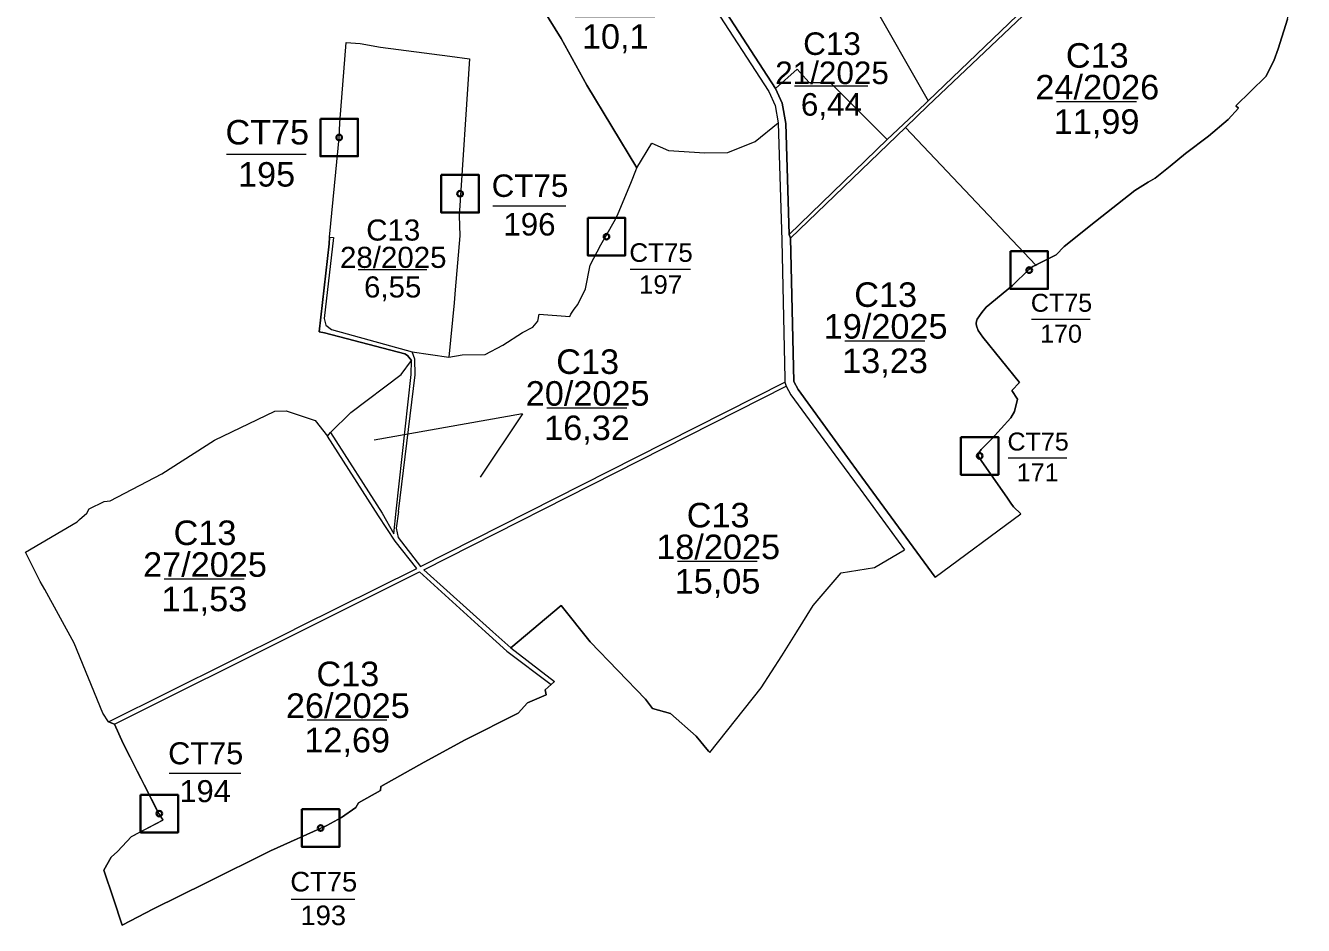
# Model space of a CAD drawing. Header units: metres. Extents: x 414935 to 419426, y 1532610 to 1538392.
# Drawn here: x 417547 to 419247, y 1532610 to 1533806 of the extents above; entities that cross this region are included whole.
import ezdxf
from ezdxf.enums import TextEntityAlignment as Align

# ---------------------------------------------------------------- set-up
doc = ezdxf.new("R2010")
doc.units = ezdxf.units.M
doc.header["$MEASUREMENT"] = 0
doc.linetypes.add('DGN Style 1', pattern=[5.902559, 0.009821, -5.892738])
for name, color, linetype, lineweight in [('Level 10', 7, 'Continuous', 0), ('Level 21', 7, 'Continuous', 0), ('RanhOne', 1, 'Continuous', 0), ('RanhTwo', 3, 'Continuous', 0)]:
    doc.layers.add(name, color=color, linetype=linetype, lineweight=lineweight)
doc.styles.add('Style-Arial', font='arial.ttf')

# ---------------------------------------------------------------- blocks, each defined once
blk = doc.blocks.new('*U0')
at = {"color": 0, "linetype": 'Continuous', "lineweight": -2, "ltscale": 10, "flags": 128}
blk.add_lwpolyline([(-150, 150), (150, 150), (150, -150), (-150, -150), (-150, 150)], close=True, dxfattribs=at)
at = {"color": 0, "linetype": 'Continuous', "lineweight": -2, "ltscale": 10}
blk.add_circle((-0.02828, 0.016065), 22.5, dxfattribs=at)
blk = doc.blocks.new('*U27')
at = {"layer": 'RanhOne', "color": 3, "linetype": 'Continuous', "lineweight": 13}
blk.add_line((-66.520877, -1.660429), (63.750129, -1.660429), dxfattribs=at)
at = {"layer": 'RanhOne', "color": 3, "linetype": 'Continuous', "lineweight": 13, "style": 'Style-Arial'}
blk.add_text('6,44', height=40, dxfattribs=at).set_placement((-1.025137, -54.422685), align=Align.CENTER)
at = {"layer": 'RanhOne', "color": 3, "linetype": 'Continuous', "lineweight": 13, "insert": (-0.000029, 1.089388), "char_height": 40, "attachment_point": 8, "line_spacing_factor": 0.776524, "style": 'Style-Arial'}
blk.add_mtext('C13\\P21/2025', dxfattribs=at)
blk = doc.blocks.new('*U28')
at = {"layer": 'RanhOne', "color": 3, "linetype": 'Continuous', "lineweight": 13}
blk.add_line((-66.520877, -1.660429), (63.750129, -1.660429), dxfattribs=at)
at = {"layer": 'RanhOne', "color": 3, "linetype": 'Continuous', "lineweight": 13, "style": 'Style-Arial'}
blk.add_text('16,32', height=40, dxfattribs=at).set_placement((-1.025137, -54.422685), align=Align.CENTER)
at = {"layer": 'RanhOne', "color": 3, "linetype": 'Continuous', "lineweight": 13, "insert": (-0.000029, 1.089388), "char_height": 40, "attachment_point": 8, "line_spacing_factor": 0.776524, "style": 'Style-Arial'}
blk.add_mtext('C13\\P20/2025', dxfattribs=at)
blk = doc.blocks.new('*U29')
at = {"layer": 'RanhOne', "color": 3, "linetype": 'Continuous', "lineweight": 13}
blk.add_line((-66.520877, -1.660429), (63.750129, -1.660429), dxfattribs=at)
at = {"layer": 'RanhOne', "color": 3, "linetype": 'Continuous', "lineweight": 13, "style": 'Style-Arial'}
blk.add_text('11,53', height=40, dxfattribs=at).set_placement((-1.025137, -54.422685), align=Align.CENTER)
at = {"layer": 'RanhOne', "color": 3, "linetype": 'Continuous', "lineweight": 13, "insert": (-0.000029, 1.089388), "char_height": 40, "attachment_point": 8, "line_spacing_factor": 0.776524, "style": 'Style-Arial'}
blk.add_mtext('C13\\P27/2025', dxfattribs=at)
blk = doc.blocks.new('*U30')
at = {"layer": 'RanhOne', "color": 3, "linetype": 'Continuous', "lineweight": 13}
blk.add_line((-66.520877, -1.660429), (63.750129, -1.660429), dxfattribs=at)
at = {"layer": 'RanhOne', "color": 3, "linetype": 'Continuous', "lineweight": 13, "style": 'Style-Arial'}
blk.add_text('12,69', height=40, dxfattribs=at).set_placement((-1.025137, -54.422685), align=Align.CENTER)
at = {"layer": 'RanhOne', "color": 3, "linetype": 'Continuous', "lineweight": 13, "insert": (-0.000029, 1.089388), "char_height": 40, "attachment_point": 8, "line_spacing_factor": 0.776524, "style": 'Style-Arial'}
blk.add_mtext('C13\\P26/2025', dxfattribs=at)
blk = doc.blocks.new('*U31')
at = {"layer": 'RanhOne', "color": 3, "linetype": 'Continuous', "lineweight": 13}
blk.add_line((-66.520877, -1.660429), (63.750129, -1.660429), dxfattribs=at)
at = {"layer": 'RanhOne', "color": 3, "linetype": 'Continuous', "lineweight": 13, "style": 'Style-Arial'}
blk.add_text('15,05', height=40, dxfattribs=at).set_placement((-1.025137, -54.422685), align=Align.CENTER)
at = {"layer": 'RanhOne', "color": 3, "linetype": 'Continuous', "lineweight": 13, "insert": (-0.000029, 1.089388), "char_height": 40, "attachment_point": 8, "line_spacing_factor": 0.776524, "style": 'Style-Arial'}
blk.add_mtext('C13\\P18/2025', dxfattribs=at)
blk = doc.blocks.new('*U32')
at = {"layer": 'RanhOne', "color": 3, "linetype": 'Continuous', "lineweight": 13}
blk.add_line((-66.520877, -1.660429), (63.750129, -1.660429), dxfattribs=at)
at = {"layer": 'RanhOne', "color": 3, "linetype": 'Continuous', "lineweight": 13, "style": 'Style-Arial'}
blk.add_text('13,23', height=40, dxfattribs=at).set_placement((-1.025137, -54.422685), align=Align.CENTER)
at = {"layer": 'RanhOne', "color": 3, "linetype": 'Continuous', "lineweight": 13, "insert": (-0.000029, 1.089388), "char_height": 40, "attachment_point": 8, "line_spacing_factor": 0.776524, "style": 'Style-Arial'}
blk.add_mtext('C13\\P19/2025', dxfattribs=at)
blk = doc.blocks.new('*U33')
at = {"layer": 'RanhOne', "color": 3, "linetype": 'Continuous', "lineweight": 13}
blk.add_line((-66.520877, -1.660429), (63.750129, -1.660429), dxfattribs=at)
at = {"layer": 'RanhOne', "color": 3, "linetype": 'Continuous', "lineweight": 13, "style": 'Style-Arial'}
blk.add_text('11,99', height=40, dxfattribs=at).set_placement((-1.025137, -54.422685), align=Align.CENTER)
at = {"layer": 'RanhOne', "color": 3, "linetype": 'Continuous', "lineweight": 13, "insert": (-0.000029, 1.089388), "char_height": 40, "attachment_point": 8, "line_spacing_factor": 0.776524, "style": 'Style-Arial'}
blk.add_mtext('C13\\P24/2026', dxfattribs=at)
blk = doc.blocks.new('*U45')
at = {"layer": 'RanhOne', "color": 3, "linetype": 'Continuous', "lineweight": 13}
blk.add_line((-66.520877, -1.660429), (63.750129, -1.660429), dxfattribs=at)
at = {"layer": 'RanhOne', "color": 3, "linetype": 'Continuous', "lineweight": 13, "style": 'Style-Arial'}
blk.add_text('6,55', height=40, dxfattribs=at).set_placement((-1.025137, -54.422685), align=Align.CENTER)
at = {"layer": 'RanhOne', "color": 3, "linetype": 'Continuous', "lineweight": 13, "insert": (-0.000029, 1.089388), "char_height": 40, "attachment_point": 8, "line_spacing_factor": 0.776524, "style": 'Style-Arial'}
blk.add_mtext('C13\\P28/2025', dxfattribs=at)
blk = doc.blocks.new('*U49')
at = {"layer": 'RanhOne', "color": 3, "linetype": 'Continuous', "lineweight": 13}
blk.add_line((-66.520877, -1.660429), (63.750129, -1.660429), dxfattribs=at)
at = {"layer": 'RanhOne', "color": 3, "linetype": 'Continuous', "lineweight": 13, "style": 'Style-Arial'}
for s, p in [('CT75', (-0.000029, 14.422722)), ('171', (-1.025137, -54.422685))]:
    blk.add_text(s, height=40, dxfattribs=at).set_placement(p, align=Align.CENTER)
blk = doc.blocks.new('*U50')
at = {"layer": 'RanhOne', "color": 3, "linetype": 'Continuous', "lineweight": 13}
blk.add_line((-66.520877, -1.660429), (63.750129, -1.660429), dxfattribs=at)
at = {"layer": 'RanhOne', "color": 3, "linetype": 'Continuous', "lineweight": 13, "style": 'Style-Arial'}
for s, p in [('CT75', (-0.000029, 14.422722)), ('170', (-1.025137, -54.422685))]:
    blk.add_text(s, height=40, dxfattribs=at).set_placement(p, align=Align.CENTER)
blk = doc.blocks.new('*U61')
at = {"layer": 'RanhOne', "color": 3, "linetype": 'Continuous', "lineweight": 13}
blk.add_line((-66.520877, -1.660429), (63.750129, -1.660429), dxfattribs=at)
at = {"layer": 'RanhOne', "color": 3, "linetype": 'Continuous', "lineweight": 13, "style": 'Style-Arial'}
blk.add_text('10,1', height=40, dxfattribs=at).set_placement((-1.025137, -54.422685), align=Align.CENTER)
at = {"layer": 'RanhOne', "color": 3, "linetype": 'Continuous', "lineweight": 13, "insert": (-0.000029, 1.089388), "char_height": 40, "attachment_point": 8, "line_spacing_factor": 0.776524, "style": 'Style-Arial'}
blk.add_mtext('C13\\P22/2025', dxfattribs=at)
blk = doc.blocks.new('*U63')
at = {"layer": 'RanhOne', "color": 3, "linetype": 'Continuous', "lineweight": 13}
blk.add_line((-66.520877, -1.660429), (63.750129, -1.660429), dxfattribs=at)
at = {"layer": 'RanhOne', "color": 3, "linetype": 'Continuous', "lineweight": 13, "style": 'Style-Arial'}
for s, p in [('CT75', (-0.000029, 14.422722)), ('197', (-1.025137, -54.422685))]:
    blk.add_text(s, height=40, dxfattribs=at).set_placement(p, align=Align.CENTER)
blk = doc.blocks.new('*U64')
at = {"layer": 'RanhOne', "color": 3, "linetype": 'Continuous', "lineweight": 13}
blk.add_line((-66.520877, -1.660429), (63.750129, -1.660429), dxfattribs=at)
at = {"layer": 'RanhOne', "color": 3, "linetype": 'Continuous', "lineweight": 13, "style": 'Style-Arial'}
for s, p in [('CT75', (-0.000029, 14.422722)), ('196', (-1.025137, -54.422685))]:
    blk.add_text(s, height=40, dxfattribs=at).set_placement(p, align=Align.CENTER)
blk = doc.blocks.new('*U65')
at = {"layer": 'RanhOne', "color": 3, "linetype": 'Continuous', "lineweight": 13}
blk.add_line((-66.520877, -1.660429), (63.750129, -1.660429), dxfattribs=at)
at = {"layer": 'RanhOne', "color": 3, "linetype": 'Continuous', "lineweight": 13, "style": 'Style-Arial'}
for s, p in [('CT75', (-0.000029, 14.422722)), ('195', (-1.025137, -54.422685))]:
    blk.add_text(s, height=40, dxfattribs=at).set_placement(p, align=Align.CENTER)
blk = doc.blocks.new('*U66')
at = {"layer": 'RanhOne', "color": 3, "linetype": 'Continuous', "lineweight": 13}
blk.add_line((-66.520877, -1.660429), (63.750129, -1.660429), dxfattribs=at)
at = {"layer": 'RanhOne', "color": 3, "linetype": 'Continuous', "lineweight": 13, "style": 'Style-Arial'}
for s, p in [('CT75', (-0.000029, 14.422722)), ('194', (-1.025137, -54.422685))]:
    blk.add_text(s, height=40, dxfattribs=at).set_placement(p, align=Align.CENTER)
blk = doc.blocks.new('*U67')
at = {"layer": 'RanhOne', "color": 3, "linetype": 'Continuous', "lineweight": 13}
blk.add_line((-66.520877, -1.660429), (63.750129, -1.660429), dxfattribs=at)
at = {"layer": 'RanhOne', "color": 3, "linetype": 'Continuous', "lineweight": 13, "style": 'Style-Arial'}
for s, p in [('CT75', (-0.000029, 14.422722)), ('193', (-1.025137, -54.422685))]:
    blk.add_text(s, height=40, dxfattribs=at).set_placement(p, align=Align.CENTER)

msp = doc.modelspace()

# ---------------------------------------------------------------- linework, layer by layer
at = {"layer": 'Level 10', "color": 3, "linetype": 'Continuous', "lineweight": 0, "flags": 128}
msp.add_lwpolyline([(418564.919, 1533523.498), (418569.0604, 1533332.7072), (418574.807, 1533321.97), (418637.2782, 1533236.4327), (418659.8951, 1533205.5182), (418757.2075, 1533072.5044)], dxfattribs=at)
at = {"layer": 'Level 21', "color": 3, "linetype": 'Continuous', "lineweight": 13}
msp.add_line((418757.2075, 1533072.5044), (418659.8951, 1533205.5182), dxfattribs=at)
at = {"layer": 'RanhOne', "color": 3, "linetype": 'Continuous', "lineweight": 0}
for p, q in [((418596.6615, 1533970.1349), (418748.0307, 1533705.965)), ((418564.919, 1533523.498), (418717.5467, 1533670.3286)), ((418717.5467, 1533670.3286), (418890.9643, 1533487.441)), ((418562.986, 1533528.231), (418693.178, 1533654.294)), ((418562.986, 1533528.231), (418564.919, 1533523.498)), ((418061.372, 1533372.15), (418110.05, 1533365.25)), ((418557.366, 1533332.048), (418558.8496, 1533326.5223)), ((417657.532, 1532880.416), (417665.627, 1532877.304)), ((417665.627, 1532877.304), (417677.257, 1532851.485)), ((417687.9799, 1532727.671), (417729.796596, 1532749.578833))]:
    msp.add_line(p, q, dxfattribs=at)
at = {"layer": 'RanhOne', "color": 3, "linetype": 'Continuous', "lineweight": 13}
for p, q in [((419225.93, 1533814.59), (419213.68, 1533775.09)), ((419213.68, 1533775.09), (419207.89, 1533759.1)), ((419207.89, 1533759.1), (419197.25, 1533738.14)), ((419197.25, 1533738.14), (419157.178, 1533699.324)), ((418553.604, 1533702.795), (418544.653, 1533722.195)), ((418558.473, 1533675.732), (418553.604, 1533702.795)), ((419157.178, 1533699.324), (419160.592, 1533696.214)), ((419147.029, 1533681.303), (419120.695, 1533658.955)), ((419160.592, 1533696.214), (419147.029, 1533681.303)), ((418562.986, 1533528.231), (418558.473, 1533675.732)), ((419120.695, 1533658.955), (419090.046, 1533635.858)), ((419090.046, 1533635.858), (419069.801, 1533618.912)), ((419069.801, 1533618.912), (419049.9115, 1533603.0559)), ((419040.78, 1533597.88), (419023.01, 1533586.49)), ((419049.9115, 1533603.0559), (419040.78, 1533597.88)), ((419023.01, 1533586.49), (418970.47, 1533545.59)), ((418970.47, 1533545.59), (418928.85, 1533512.1)), ((418564.919, 1533523.498), (418562.986, 1533528.231)), ((418569.0604, 1533332.7072), (418564.919, 1533523.498)), ((418928.85, 1533512.1), (418918.38, 1533501.17)), ((418918.38, 1533501.17), (418892.48, 1533488.19)), ((418881.84, 1533481.61), (418859.97, 1533460.22)), ((418887.34, 1533485.65), (418881.84, 1533481.61)), ((418892.48, 1533488.19), (418887.34, 1533485.65)), ((418859.97, 1533460.22), (418825.25, 1533431.46)), ((418819.25, 1533424.43), (418813.29, 1533415.47)), ((418825.25, 1533431.46), (418819.25, 1533424.43)), ((418812.02, 1533412.97), (418811.65, 1533409.68)), ((418811.65, 1533409.68), (418812.2, 1533406.72)), ((418813.29, 1533415.47), (418812.02, 1533412.97)), ((418812.2, 1533406.72), (418814.63, 1533400.49)), ((418814.63, 1533400.49), (418820.53, 1533391.77)), ((418820.53, 1533391.77), (418869.45, 1533331.46)), ((418557.366, 1533332.048), (418558.8496, 1533326.5223)), ((418558.8496, 1533326.5223), (418565.168, 1533314.908)), ((418574.807, 1533321.97), (418569.0604, 1533332.7072)), ((418869.45, 1533331.46), (418859.08, 1533320.58)), ((418565.168, 1533314.908), (418628.6593, 1533228.4282)), ((418637.2782, 1533236.4327), (418574.807, 1533321.97)), ((418859.08, 1533320.58), (418866.91, 1533309.05)), ((418866.91, 1533309.05), (418862.81, 1533292.79)), ((417798.54, 1533254.67), (417878.69, 1533293.36)), ((417878.69, 1533293.36), (417893.743, 1533293.749)), ((417893.743, 1533293.749), (417932.528, 1533280.914)), ((418862.81, 1533292.79), (418857.72, 1533284.55)), ((417932.528, 1533280.914), (417948.646, 1533260.145)), ((418857.72, 1533284.55), (418832.36, 1533255.93)), ((417728.53, 1533210.19), (417798.54, 1533254.67)), ((417948.646, 1533260.145), (417950.6932, 1533262.4003)), ((417950.6932, 1533262.4003), (417953.0155, 1533264.9588)), ((418832.36, 1533255.93), (418818.34, 1533242.32)), ((418815.12, 1533237.98), (418814.34, 1533235.25)), ((418818.34, 1533242.32), (418815.12, 1533237.98)), ((418628.6593, 1533228.4282), (418657.2438, 1533189.494)), ((418659.8951, 1533205.5182), (418637.2782, 1533236.4327)), ((418814.34, 1533235.25), (418815.16, 1533232.36)), ((418815.16, 1533232.36), (418853.3124, 1533177.686)), ((417659.54, 1533173.98), (417728.53, 1533210.19)), ((418657.2438, 1533189.494), (418716.295, 1533109.062)), ((417631.92, 1533163.364), (417651.887, 1533173.369)), ((417651.887, 1533173.369), (417659.54, 1533173.98)), ((418853.3124, 1533177.686), (418857.95, 1533171.04)), ((418857.95, 1533171.04), (418861.51, 1533166.04)), ((417619.136, 1533149.071), (417628.783, 1533157.533)), ((417628.783, 1533157.533), (417631.92, 1533163.364)), ((417547.19, 1533105.85), (417615.8869, 1533146.1708)), ((417615.8869, 1533146.1708), (417619.136, 1533149.071)), ((417564.01, 1533072.03), (417547.19, 1533105.85)), ((417566.84, 1533066.88), (417564.01, 1533072.03)), ((417572.6991, 1533056.2295), (417566.84, 1533066.88)), ((417612.06, 1532984.68), (417572.6991, 1533056.2295)), ((418259.796, 1533034.757), (418192.545, 1532978.542)), ((418298.1423, 1532986.8538), (418259.796, 1533034.757)), ((417650.0212, 1532891.8909), (417612.06, 1532984.68)), ((418371.826, 1532910.211), (418298.1423, 1532986.8538)), ((418192.545, 1532978.542), (418250.854, 1532933.799)), ((418250.854, 1532933.799), (418246.439, 1532929.9844)), ((418239.724, 1532916.195), (418215.084, 1532905.632)), ((418246.439, 1532929.9844), (418238.382, 1532923.023)), ((418238.382, 1532923.023), (418239.724, 1532916.195)), ((418215.084, 1532905.632), (418202.721, 1532891.872)), ((418381.33, 1532898.083), (418371.826, 1532910.211)), ((418405.309, 1532891.404), (418381.33, 1532898.083)), ((417657.532, 1532880.416), (417650.0212, 1532891.8909)), ((417665.627, 1532877.304), (417657.532, 1532880.416)), ((418202.721, 1532891.872), (418132.028, 1532856.27)), ((418439.1311, 1532861.0104), (418405.309, 1532891.404)), ((417677.257, 1532851.485), (417665.627, 1532877.304)), ((417724.497, 1532758.709), (417677.257, 1532851.485)), ((418132.028, 1532856.27), (418077.433, 1532826.76)), ((418455.7296, 1532841.2576), (418439.1311, 1532861.0104)), ((418077.433, 1532826.76), (418019.94, 1532794.168)), ((418019.143, 1532789.132), (417989.942, 1532772.62)), ((418019.94, 1532794.168), (418019.143, 1532789.132)), ((417986.484, 1532766.447), (417967.495, 1532753.193)), ((417989.942, 1532772.62), (417986.484, 1532766.447)), ((417687.9799, 1532727.671), (417730.2449, 1532749.8137)), ((417730.2449, 1532749.8137), (417724.497, 1532758.709)), ((417967.495, 1532753.193), (417948, 1532742.49)), ((417669.5826, 1532707.9511), (417687.9799, 1532727.671)), ((417948, 1532742.49), (417872.87, 1532708.72)), ((417651.466, 1532683.279), (417661.0106, 1532700.3981)), ((417661.0106, 1532700.3981), (417669.5826, 1532707.9511)), ((417872.87, 1532708.72), (417787.41, 1532666.37)), ((417664.145, 1532645.13), (417651.466, 1532683.279)), ((417787.41, 1532666.37), (417717.54, 1532631.85)), ((417675.627, 1532609.865), (417664.145, 1532645.13)), ((417717.54, 1532631.85), (417675.627, 1532609.865))]:
    msp.add_line(p, q, dxfattribs=at)
at = {"layer": 'RanhOne', "color": 7, "linetype": 'Continuous', "lineweight": 0}
for q in [(418011.103614, 1533254.715936), (418151.850872, 1533205.462378)]:
    msp.add_line((418208.149775, 1533289.897048), q, dxfattribs=at)
at = {"layer": 'RanhOne', "color": 3, "linetype": 'DGN Style 1', "lineweight": 0}
msp.add_line((418040.3878, 1533160.3952), (418043.0981, 1533160.0606), dxfattribs=at)
at = {"layer": 'RanhOne', "color": 3, "linetype": 'Continuous', "lineweight": 0, "flags": 128}
for points in [[(418748.0307, 1533705.965), (418877.0509, 1533829.6945), (418985.365, 1533933.567), (418970.1551, 1534168.3958), (418956.469, 1534379.699), (418789.5152, 1534368.8762)], [(418230.223, 1534209.775), (418287.1671, 1534121.473), (418367.3734, 1533997.0987), (418468.4619, 1533840.343), (418544.653, 1533722.195)], [(418228.917, 1534192.177), (418276.8255, 1534118.19), (418357.8431, 1533993.071), (418459.4515, 1533836.1528), (418535.867, 1533718.1412), (418544.2998, 1533699.8643), (418548.548, 1533676.614)], [(417991.456, 1534137.388), (418034.61, 1533910.21), (418055.479, 1533910.639), (418157.78, 1533899.68), (418167.05, 1533901.15), (418214.38, 1533902.71), (418235.96, 1533827.34), (418259.81, 1533788.59), (418293.87, 1533726.7), (418360.43, 1533616.69)], [(418717.5467, 1533670.3286), (418747.639, 1533699.278), (418881.9724, 1533826.656), (418986.276, 1533925.559), (419000, 1533926.2966), (419247.1415, 1533939.5799)], [(418890.9643, 1533487.441), (418892.48, 1533488.19), (418918.38, 1533501.17), (418928.85, 1533512.1), (418970.47, 1533545.59), (419023.01, 1533586.49), (419040.78, 1533597.88), (419049.9115, 1533603.0559), (419069.801, 1533618.912), (419090.046, 1533635.858), (419120.695, 1533658.955), (419147.029, 1533681.303), (419160.592, 1533696.214), (419157.178, 1533699.324), (419197.25, 1533738.14), (419207.89, 1533759.1), (419213.68, 1533775.09), (419225.93, 1533814.59), (419244.66, 1533906.12), (419245.262, 1533930.862), (419247.1415, 1533939.5799)], [(417951.5663, 1533524.8028), (417963.088, 1533643.172), (417964.261, 1533656.501), (417965.447, 1533676.441), (417973.559, 1533783.386), (417992.52, 1533782.182), (418019.22, 1533777.29), (418111.595, 1533765.435), (418137.9387, 1533761.7006), (418123.92, 1533553.63), (418124.78, 1533526.44), (418118.7393, 1533454.4128), (418117.31, 1533437.37), (418110.05, 1533365.25)], [(418544.653, 1533722.195), (418573.804, 1533748.039), (418589.567, 1533730.48), (418617.529, 1533730.419), (418693.178, 1533654.294)], [(418544.653, 1533722.195), (418553.604, 1533702.795), (418558.473, 1533675.732), (418562.986, 1533528.231)], [(418693.178, 1533654.294), (418743.843, 1533701.949), (418748.0307, 1533705.965)], [(418360.43, 1533616.69), (418380.4727, 1533649.5702), (418402.28, 1533639.94), (418451, 1533636.62), (418481.3404, 1533637.3704), (418517.8639, 1533651.992), (418548.548, 1533676.614)], [(418548.548, 1533676.614), (418553.142, 1533520.22), (418557.171, 1533336.171), (418557.366, 1533332.048)], [(418230.63, 1533422.44), (418271.08, 1533419.07), (418272.6, 1533422.3), (418276.89, 1533429.04), (418281.8, 1533435), (418292.29, 1533455.91), (418298.34, 1533487.38), (418312.36, 1533514.63), (418320.7, 1533528.87), (418330.04, 1533545.38), (418334.77, 1533554.07), (418353.25, 1533598.56), (418358.85, 1533613.43), (418360.43, 1533616.69)], [(417951.5663, 1533524.8028), (417951.0538, 1533515.8709), (417937.5617, 1533398.9039), (417944.75, 1533397.24), (418051.518, 1533369.43), (418055.439, 1533367.429), (418060.479, 1533360.697)], [(417951.5663, 1533524.8028), (417956.684, 1533524.296), (417944.378, 1533416.67), (417946.585, 1533407.659), (417954.39, 1533401.667), (418053.582, 1533374.54), (418061.372, 1533372.15)], [(418871.402, 1533156.7844), (418861.51, 1533166.04), (418857.95, 1533171.04), (418853.3124, 1533177.686), (418815.16, 1533232.36), (418814.34, 1533235.25), (418815.12, 1533237.98), (418818.34, 1533242.32), (418832.36, 1533255.93), (418857.72, 1533284.55), (418862.81, 1533292.79), (418866.91, 1533309.05), (418859.08, 1533320.58), (418869.45, 1533331.46), (418820.53, 1533391.77), (418814.63, 1533400.49), (418812.2, 1533406.72), (418811.65, 1533409.68), (418812.02, 1533412.97), (418813.29, 1533415.47), (418819.25, 1533424.43), (418825.25, 1533431.46), (418859.97, 1533460.22), (418881.84, 1533481.61), (418887.34, 1533485.65), (418890.9643, 1533487.441)], [(418110.05, 1533365.25), (418128.14, 1533368.05), (418158.82, 1533368.8), (418182.31, 1533380.85), (418208.39, 1533398.04), (418222.13, 1533405.19), (418228.47, 1533412.9), (418230.63, 1533422.44)], [(417953.0155, 1533264.9588), (417979.898, 1533291.376), (418046.969, 1533342.239), (418060.479, 1533360.697)], [(418040.3878, 1533160.3952), (418060.028, 1533342.212), (418060.479, 1533360.697)], [(418043.0981, 1533160.0606), (418065.285, 1533341.737), (418065.218, 1533362.281), (418061.372, 1533372.15)], [(418043.0981, 1533160.0606), (418040.357, 1533137.615), (418042.955, 1533125.164), (418072.682, 1533086.643), (418359.9513, 1533232.0931), (418557.366, 1533332.048)], [(418192.545, 1532978.542), (418168.6416, 1533000), (418076.7962, 1533082.4492), (418364.0451, 1533227.8889), (418558.8496, 1533326.5223)], [(418558.8496, 1533326.5223), (418565.168, 1533314.908), (418628.6593, 1533228.4282), (418657.2438, 1533189.494), (418716.295, 1533109.062)], [(417657.532, 1532880.416), (417650.0212, 1532891.8909), (417612.06, 1532984.68), (417572.6991, 1533056.2295), (417566.84, 1533066.88), (417564.01, 1533072.03), (417547.19, 1533105.85), (417615.8869, 1533146.1708), (417619.136, 1533149.071), (417628.783, 1533157.533), (417631.92, 1533163.364), (417651.887, 1533173.369), (417659.54, 1533173.98), (417728.53, 1533210.19), (417798.54, 1533254.67), (417878.69, 1533293.36), (417893.743, 1533293.749), (417932.528, 1533280.914), (417948.646, 1533260.145)], [(417657.532, 1532880.416), (417898.2846, 1533000), (417911.1829, 1533006.4067), (418067.6465, 1533084.1236), (418038.6591, 1533120.576), (418016.619, 1533153.939), (417948.646, 1533260.145)], [(417948.646, 1533260.145), (417950.6932, 1533262.4003), (417953.0155, 1533264.9588)], [(417953.0155, 1533264.9588), (418021.747, 1533157.711), (418037.129, 1533130.227), (418040.3878, 1533160.3952)], [(417665.627, 1532877.304), (417911.5718, 1533000), (417912.6891, 1533000.5574), (418071.411, 1533079.74), (418158.9761, 1533000), (418187.3634, 1532974.1495), (418246.4388, 1532929.9842)], [(418192.545, 1532978.542), (418259.796, 1533034.757), (418298.1423, 1532986.8538), (418371.826, 1532910.211), (418381.33, 1532898.083), (418405.309, 1532891.404), (418439.1311, 1532861.0104), (418455.7296, 1532841.2576)], [(418192.545, 1532978.542), (418250.854, 1532933.799), (418246.4388, 1532929.9842)], [(417661.0106, 1532700.3981), (417651.466, 1532683.279), (417664.145, 1532645.13), (417675.627, 1532609.865), (417717.54, 1532631.85), (417787.41, 1532666.37), (417872.87, 1532708.72), (417948, 1532742.49), (417967.495, 1532753.193), (417986.484, 1532766.447), (417989.942, 1532772.62), (418019.143, 1532789.132), (418019.94, 1532794.168), (418077.433, 1532826.76), (418132.028, 1532856.27), (418202.721, 1532891.872), (418215.084, 1532905.632), (418239.724, 1532916.195), (418238.382, 1532923.023), (418246.4388, 1532929.9842)], [(417677.257, 1532851.485), (417724.015195, 1532758.525978), (417729.796596, 1532749.578833)], [(417661.0106, 1532700.3981), (417669.5826, 1532707.9511), (417687.9799, 1532727.671)]]:
    msp.add_lwpolyline(points, dxfattribs=at)
at = {"layer": 'RanhOne', "color": 3, "linetype": 'Continuous', "lineweight": 13, "flags": 128}
for points in [[(418459.4515, 1533836.1528), (418535.867, 1533718.1412), (418544.2998, 1533699.8643), (418548.548, 1533676.614), (418553.142, 1533520.22), (418557.171, 1533336.171), (418557.366, 1533332.048)], [(418569.0604, 1533332.7072), (418564.919, 1533523.498), (418562.986, 1533528.231), (418558.473, 1533675.732), (418553.604, 1533702.795), (418544.653, 1533722.195), (418468.4619, 1533840.343)], [(417953.0155, 1533264.9588), (417979.898, 1533291.376), (418046.969, 1533342.239), (418060.479, 1533360.697), (418055.439, 1533367.429), (418051.518, 1533369.43), (417944.75, 1533397.24), (417937.5617, 1533398.9039), (417951.0538, 1533515.8709), (417951.5663, 1533524.8028), (417963.088, 1533643.172), (417964.261, 1533656.501), (417965.447, 1533676.441), (417973.559, 1533783.386), (417992.52, 1533782.182), (418019.22, 1533777.29), (418111.595, 1533765.435), (418137.9387, 1533761.7006), (418123.92, 1533553.63), (418124.78, 1533526.44), (418118.7393, 1533454.4128), (418117.31, 1533437.37), (418110.05, 1533365.25), (418128.14, 1533368.05), (418158.82, 1533368.8), (418182.31, 1533380.85), (418208.39, 1533398.04), (418222.13, 1533405.19), (418228.47, 1533412.9), (418230.63, 1533422.44), (418271.08, 1533419.07), (418272.6, 1533422.3), (418276.89, 1533429.04), (418281.8, 1533435), (418292.29, 1533455.91), (418298.34, 1533487.38), (418312.36, 1533514.63), (418320.7, 1533528.87), (418330.04, 1533545.38), (418334.77, 1533554.07), (418353.25, 1533598.56), (418358.85, 1533613.43), (418360.43, 1533616.69), (418293.87, 1533726.7), (418259.81, 1533788.59), (418235.96, 1533827.34)]]:
    msp.add_lwpolyline(points, dxfattribs=at)
at = {"layer": 'RanhTwo', "color": 3, "linetype": 'Continuous', "lineweight": 0}
for p, q in [((418757.2075, 1533072.5044), (418871.402, 1533156.7844)), ((418455.7296, 1532841.2576), (418457.346, 1532839.334))]:
    msp.add_line(p, q, dxfattribs=at)
at = {"layer": 'RanhTwo', "color": 3, "linetype": 'Continuous', "lineweight": 0, "flags": 128}
msp.add_lwpolyline([(418457.346, 1532839.334), (418525.655, 1532925.454), (418553.443, 1532968.199), (418573.1489, 1533000), (418594.855, 1533035.029), (418632.287, 1533078.236), (418676.506, 1533085.5), (418716.295, 1533109.062)], dxfattribs=at)

# ---------------------------------------------------------------- block references
at = {"layer": 'RanhOne', "color": 3, "linetype": 'Continuous', "lineweight": 13}
for name, p, xscale, yscale, zscale in [('*U61', (418332.484528, 1533819.438712), 0.815487, 0.815487, 0.815487), ('*U27', (418620.030378, 1533726.949146), 0.748601, 0.748601, 0.748601), ('*U33', (418972.876567, 1533706.388232), 0.815487, 0.815487, 0.815487), ('*U65', (417868.718032, 1533636.157897), 0.813276, 0.813276, 0.813276), ('*U64', (418218.253114, 1533567.420423), 0.745758, 0.745758, 0.745758), ('*U45', (418036.326676, 1533482.624689), 0.701374, 0.701374, 0.701374), ('*U63', (418392.59982, 1533482.917053), 0.617239, 0.617239, 0.617239), ('*U32', (418691.382051, 1533388.369663), 0.815487, 0.815487, 0.815487), ('*U50', (418925.279472, 1533416.837458), 0.596897, 0.596897, 0.596897), ('*U28', (418294.943941, 1533299.244178), 0.815487, 0.815487, 0.815487), ('*U49', (418894.168946, 1533232.389566), 0.596897, 0.596897, 0.596897), ('*U31', (418468.532226, 1533095.193726), 0.815487, 0.815487, 0.815487), ('*U29', (417785.908025, 1533071.739651), 0.815487, 0.815487, 0.815487), ('*U30', (417975.916823, 1532884.107051), 0.815487, 0.815487, 0.815487), ('*U66', (417786.845539, 1532813.296374), 0.731327, 0.731327, 0.731327), ('*U67', (417943.893641, 1532645.386401), 0.650973, 0.650973, 0.650973)]:
    msp.add_blockref(name, p, dxfattribs=dict(at, xscale=xscale, yscale=yscale, zscale=zscale))
at = {"layer": 'RanhOne', "color": 3, "linetype": 'Continuous', "lineweight": 30, "ltscale": 1.666667, "xscale": 0.166667, "yscale": 0.166667, "zscale": 0.166667}
for p in [(417964.387, 1533657.188), (418125.247, 1533582.417), (418320.013, 1533525.305), (418882.321, 1533480.816), (418816.472, 1533233.809), (417725.129713, 1532758.191323), (417939.746, 1532739.052)]:
    msp.add_blockref('*U0', p, dxfattribs=at)

doc.saveas('drawing.dxf')
